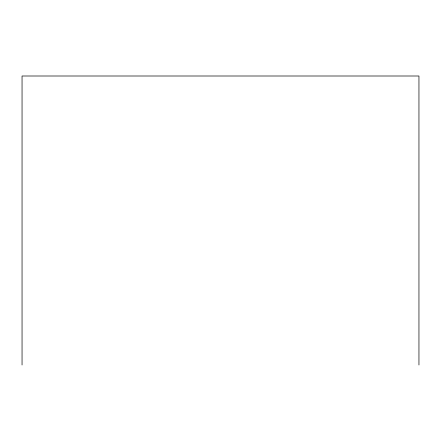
<?xml version="1.0" encoding="UTF-8"?>
<svg xmlns="http://www.w3.org/2000/svg" width="441" height="441" viewBox="0 0 441 441"><rect width="100%" height="100%" fill="white"/><g stroke="black" fill="none" stroke-linecap="round" stroke-linejoin="round"><path stroke-width="0.66" d="M418.95 364.999L418.95 76.001L22.05 76.001L22.05 364.999"/></g></svg>
